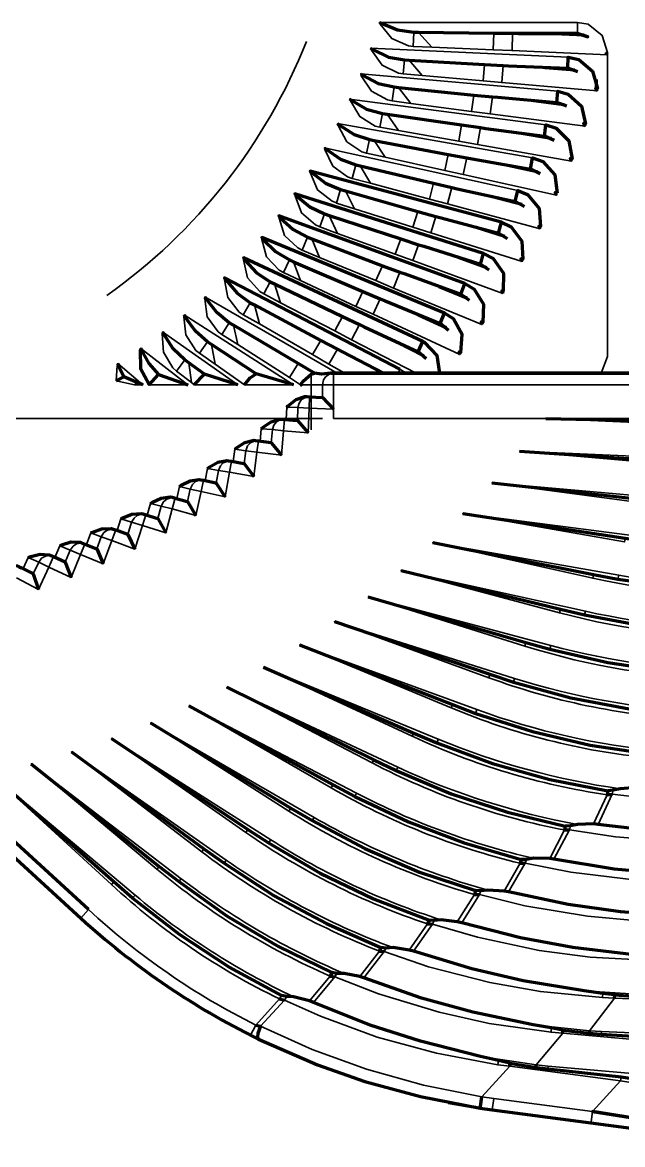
# Model space of a CAD drawing. Header units: millimetres. Extents: x 0 to 174, y 0 to 33.
# Drawn here: x 31.531 to 31.844, y 16.836 to 17.421 of the extents above; entities that cross this region are included whole.
import ezdxf

# ---------------------------------------------------------------- set-up
doc = ezdxf.new("R2010")
doc.units = ezdxf.units.MM
doc.layers.add('PDF_Geomertry', color=7, linetype='Continuous', true_color=0x405f80)

msp = doc.modelspace()

# ---------------------------------------------------------------- linework, layer by layer
at = {"layer": 'PDF_Geomertry', "lineweight": 70}
for points in [[(31.71722, 17.42139), (31.71833, 17.42083), (31.71764, 17.42056)], [(31.78958, 17.41556), (31.78667, 17.41556), (31.7768, 17.41556), (31.73764, 17.41611), (31.73514, 17.41611), (31.72667, 17.41736), (31.71833, 17.42083)], [(31.80833, 17.41556), (31.82403, 17.41486)], [(31.71264, 17.40792), (31.71375, 17.40722), (31.71306, 17.40695)], [(31.71375, 17.40722), (31.72194, 17.40333), (31.73028, 17.40181), (31.73278, 17.40167), (31.77195, 17.39944), (31.78181, 17.39889), (31.78458, 17.39875), (31.81542, 17.3975), (31.81569, 17.40333), (31.82125, 17.40208), (31.82834, 17.39597), (31.83083, 17.38695), (31.82986, 17.38695), (31.8307, 17.38569)], [(31.83611, 17.40445), (31.83528, 17.4057)], [(31.80347, 17.39792), (31.81903, 17.39667)], [(31.8207, 17.3957), (31.81542, 17.3975)], [(31.7075, 17.39459), (31.70847, 17.39389), (31.70778, 17.39361)], [(31.70847, 17.39389), (31.71653, 17.38958), (31.72486, 17.38778), (31.72722, 17.3875), (31.76639, 17.38347), (31.77611, 17.38264), (31.77903, 17.38236), (31.80972, 17.37958), (31.81028, 17.38556), (31.81569, 17.38403), (31.82264, 17.37764), (31.82458, 17.36847), (31.82361, 17.36861), (31.82445, 17.36722)], [(31.83028, 17.39167), (31.83028, 17.38695)], [(31.70208, 17.38042), (31.70278, 17.3807), (31.70167, 17.38139)], [(31.70278, 17.3807), (31.71056, 17.37611), (31.71875, 17.37389), (31.72125, 17.37347), (31.76, 17.36792), (31.76986, 17.36653), (31.77264, 17.36611), (31.8032, 17.36208), (31.80403, 17.36792), (31.80944, 17.36625), (31.81597, 17.35959), (31.81764, 17.35028), (31.81667, 17.35042), (31.81736, 17.34903)], [(31.79778, 17.3807), (31.81333, 17.37861)], [(31.815, 17.37764), (31.80972, 17.37958)], [(31.69542, 17.36861), (31.69639, 17.36778), (31.6957, 17.36764)], [(31.69639, 17.36778), (31.70403, 17.36292), (31.71208, 17.36028), (31.71444, 17.35986), (31.75306, 17.3525), (31.76278, 17.35069), (31.76556, 17.35028), (31.79597, 17.34486), (31.79709, 17.35069), (31.80236, 17.34875), (31.80861, 17.34181), (31.80986, 17.33236)], [(31.79125, 17.36361), (31.80667, 17.36097)], [(31.80833, 17.35986), (31.8032, 17.36208)], [(31.68861, 17.35597), (31.68945, 17.35528), (31.68875, 17.355)], [(31.68945, 17.35528), (31.69695, 17.35), (31.70486, 17.34708), (31.70722, 17.34653), (31.74542, 17.3375), (31.755, 17.33528), (31.75778, 17.33458), (31.78806, 17.32792), (31.78931, 17.33375), (31.79444, 17.33153), (31.80042, 17.32431), (31.80125, 17.31486), (31.80028, 17.31514), (31.80097, 17.31375)], [(31.78417, 17.34695), (31.79945, 17.34361)], [(31.80097, 17.34236), (31.79597, 17.34486)], [(31.68208, 17.34292), (31.68917, 17.3375), (31.69695, 17.33417), (31.69945, 17.33347), (31.73722, 17.32278), (31.74667, 17.32014), (31.74944, 17.31945), (31.77931, 17.31139), (31.78083, 17.31708), (31.68111, 17.34375), (31.68208, 17.34292), (31.68125, 17.34278)], [(31.80972, 17.33236), (31.80889, 17.33264), (31.80958, 17.33125)], [(31.67403, 17.33097), (31.68097, 17.32514), (31.68861, 17.32153), (31.69097, 17.3207), (31.72833, 17.30847), (31.73764, 17.30542), (31.74028, 17.30458), (31.76986, 17.29528), (31.77153, 17.30083), (31.67319, 17.33195), (31.67403, 17.33097), (31.67333, 17.33097)], [(31.77625, 17.33056), (31.79139, 17.32653)], [(31.79292, 17.32528), (31.78806, 17.32792)], [(31.66555, 17.31945), (31.67222, 17.31333), (31.67972, 17.30931), (31.68195, 17.30847), (31.71875, 17.29445), (31.72792, 17.29111), (31.73056, 17.29014), (31.75972, 17.27958), (31.76167, 17.28514), (31.66472, 17.32042), (31.66555, 17.31945), (31.66486, 17.31931)], [(31.78083, 17.31708), (31.78583, 17.31472), (31.79153, 17.30722), (31.79194, 17.29778), (31.79097, 17.29806), (31.79167, 17.29667)], [(31.65653, 17.3082), (31.66306, 17.30181), (31.67028, 17.2975), (31.6725, 17.29653), (31.70861, 17.28097), (31.71764, 17.27722), (31.72028, 17.27611), (31.74889, 17.26431), (31.75111, 17.26972), (31.65583, 17.30917), (31.65653, 17.3082), (31.65583, 17.3082)], [(31.76764, 17.31458), (31.7825, 17.30986)], [(31.78403, 17.30847), (31.77931, 17.31139)], [(31.64708, 17.29736), (31.65319, 17.2907), (31.66028, 17.28611), (31.6625, 17.285), (31.69792, 17.26792), (31.70681, 17.26375), (31.70931, 17.2625), (31.73736, 17.24945), (31.73986, 17.25486), (31.64639, 17.29847), (31.64708, 17.29736), (31.64639, 17.2975)], [(31.75833, 17.29889), (31.77306, 17.29347)], [(31.77153, 17.30083), (31.77653, 17.2982), (31.78195, 17.29056), (31.78181, 17.28111), (31.78097, 17.28139), (31.78153, 17.28)], [(31.77444, 17.29208), (31.76986, 17.29528)], [(31.63639, 17.28708), (31.63722, 17.28708), (31.63653, 17.28806), (31.72792, 17.24042)], [(31.63722, 17.28708), (31.64306, 17.28014), (31.64986, 17.27514), (31.65208, 17.27403), (31.68667, 17.25542), (31.69542, 17.25083), (31.69792, 17.24945), (31.71931, 17.23833), (31.71847, 17.23847)], [(31.74834, 17.28361), (31.76278, 17.27764)], [(31.76167, 17.28514), (31.76653, 17.28222), (31.77153, 17.27431), (31.77111, 17.26486), (31.77028, 17.26514), (31.77069, 17.26375)], [(31.62611, 17.27819), (31.62681, 17.27708), (31.62597, 17.27722)], [(31.69195, 17.23833), (31.69333, 17.23833), (31.9025, 17.23833), (31.69333, 17.23833), (31.69167, 17.23833), (31.68694, 17.23792), (31.68333, 17.23833), (31.67486, 17.24334), (31.64111, 17.26347), (31.63889, 17.26472), (31.63236, 17.27), (31.62681, 17.27708)], [(31.76417, 17.27625), (31.75972, 17.27958)], [(31.61542, 17.26875), (31.61597, 17.26764), (31.61528, 17.26778)], [(31.73764, 17.26889), (31.75195, 17.26222)], [(31.75917, 17.24806), (31.75875, 17.24945), (31.75959, 17.24917), (31.76042, 17.25847), (31.75583, 17.26667), (31.75111, 17.26972)], [(31.67236, 17.23236), (31.65292, 17.23806), (31.62972, 17.25333), (31.62764, 17.25472), (31.62125, 17.26028), (31.61597, 17.26764)], [(31.75319, 17.26069), (31.74889, 17.26431)], [(31.60417, 17.25986), (31.60486, 17.25875), (31.60403, 17.25889)], [(31.64333, 17.23236), (31.62597, 17.23792), (31.61778, 17.24375), (31.61583, 17.24528), (31.60972, 17.25111), (31.60486, 17.25875)], [(31.59264, 17.25139), (31.59319, 17.25014), (31.5925, 17.25042), (31.59264, 17.24083), (31.59722, 17.2325), (31.59722, 17.2325)], [(31.72639, 17.25458), (31.74028, 17.24736)], [(31.74875, 17.23833), (31.74736, 17.24764), (31.74083, 17.25445), (31.73986, 17.25486)], [(31.59319, 17.25014), (31.59694, 17.24334), (31.60208, 17.23764), (31.61736, 17.23236)], [(31.74153, 17.24583), (31.73736, 17.24945)], [(31.58083, 17.24334), (31.58125, 17.24222), (31.58056, 17.2425)], [(31.59389, 17.23236), (31.59, 17.23389), (31.58403, 17.23653), (31.58125, 17.24222)], [(31.71458, 17.24083), (31.71889, 17.23833)], [(31.58, 17.23445), (31.58403, 17.23653)], [(31.59722, 17.23236), (31.60208, 17.23764)], [(31.62056, 17.23236), (31.62597, 17.23792)], [(31.64681, 17.23236), (31.64986, 17.23597), (31.65292, 17.23806)], [(31.67611, 17.23236), (31.67653, 17.23236), (31.67639, 17.2325), (31.67639, 17.2325), (31.67639, 17.23264), (31.67639, 17.23278), (31.67653, 17.23292), (31.6775, 17.23417), (31.68167, 17.23778), (31.68333, 17.23833)], [(31.68333, 17.23833), (31.68333, 17.23833)], [(31.68333, 17.23833), (31.68333, 17.23833)], [(31.66889, 17.22056), (31.66972, 17.22139), (31.67375, 17.22458), (31.67833, 17.22611), (31.6793, 17.22611), (31.68083, 17.22597), (31.68736, 17.22569), (31.6875, 17.22569), (31.6875, 17.22569), (31.69333, 17.21958)], [(31.80403, 17.21472), (31.88958, 17.21278), (31.9025, 17.21264), (31.93347, 17.21375), (31.9643, 17.2175), (31.99458, 17.22361), (31.995, 17.22167), (31.99736, 17.22278)], [(31.65555, 17.20931), (31.65653, 17.21014), (31.6607, 17.21306), (31.66528, 17.21445), (31.66625, 17.21431), (31.66778, 17.21417), (31.67431, 17.21361), (31.67431, 17.21361), (31.67445, 17.21361), (31.68, 17.20722)], [(31.64181, 17.19875), (31.64278, 17.19945), (31.64708, 17.20222), (31.65167, 17.20333), (31.65264, 17.20319), (31.65417, 17.20306), (31.6607, 17.20222), (31.6607, 17.20208), (31.66083, 17.20208), (31.66611, 17.19556)], [(31.79028, 17.19764), (31.8757, 17.19195), (31.88861, 17.19125), (31.91958, 17.19097), (31.95055, 17.19334), (31.98111, 17.19819), (31.98153, 17.19611), (31.98375, 17.19722)], [(31.6275, 17.18861), (31.62847, 17.18931), (31.63292, 17.19195), (31.63764, 17.19278), (31.63861, 17.19264), (31.64014, 17.1925), (31.64653, 17.19125), (31.64667, 17.19125), (31.64667, 17.19125), (31.65167, 17.18444)], [(31.61292, 17.17931), (31.61389, 17.17986), (31.61847, 17.18222), (31.6232, 17.18292), (31.62417, 17.18278), (31.62556, 17.1825), (31.63194, 17.18111), (31.63208, 17.18097), (31.63208, 17.18097), (31.63681, 17.17389)], [(31.77583, 17.18111), (31.86097, 17.17167), (31.87375, 17.17042), (31.90486, 17.16889), (31.93584, 17.16986), (31.96653, 17.17333), (31.96681, 17.17125), (31.96917, 17.17236)], [(31.59778, 17.17042), (31.59889, 17.17111), (31.60347, 17.1732), (31.60819, 17.17375), (31.60917, 17.17361), (31.61069, 17.1732), (31.61694, 17.17139), (31.61708, 17.17139), (31.61708, 17.17139), (31.62153, 17.16417)], [(31.58236, 17.16236), (31.58347, 17.16292), (31.5882, 17.16486), (31.59292, 17.16514), (31.59389, 17.165), (31.59542, 17.16444), (31.60167, 17.1625), (31.60583, 17.155)], [(31.76069, 17.16514), (31.84528, 17.15222), (31.85806, 17.15028), (31.88903, 17.14736), (31.92, 17.14695), (31.95083, 17.14917), (31.95111, 17.14708), (31.95347, 17.14806)], [(31.56667, 17.155), (31.56778, 17.15542), (31.5725, 17.15722), (31.57736, 17.15736), (31.57834, 17.15695), (31.57972, 17.15653), (31.58584, 17.15431), (31.58597, 17.15417), (31.58597, 17.15417), (31.58972, 17.14653)], [(31.55056, 17.1482), (31.55167, 17.14875), (31.55653, 17.15028), (31.56139, 17.15014), (31.56222, 17.14972), (31.56361, 17.14917), (31.56972, 17.14667), (31.56986, 17.14667), (31.56986, 17.14667), (31.57319, 17.13889)], [(31.745, 17.15), (31.82889, 17.13333), (31.84153, 17.13084), (31.87236, 17.12667), (31.90319, 17.12486), (31.93417, 17.1257), (31.93431, 17.12361), (31.93667, 17.12445)], [(31.53417, 17.14222), (31.53542, 17.14264), (31.54028, 17.14389), (31.545, 17.14361), (31.54597, 17.1432), (31.54736, 17.14264), (31.55333, 17.13986), (31.55333, 17.13972), (31.55333, 17.13972), (31.55653, 17.13181)], [(31.51764, 17.13695), (31.51875, 17.13722), (31.52375, 17.13833), (31.52847, 17.13778), (31.52945, 17.13736), (31.53069, 17.13681), (31.53653, 17.13375), (31.53667, 17.13361), (31.53667, 17.13361), (31.53945, 17.12556)], [(31.72847, 17.13542), (31.81167, 17.11514), (31.82417, 17.11222), (31.85472, 17.10653), (31.88556, 17.10347), (31.91639, 17.10292), (31.91653, 17.10083), (31.91903, 17.10153)], [(31.71139, 17.12167), (31.79361, 17.09778), (31.80597, 17.09431), (31.83625, 17.08736), (31.86694, 17.08292), (31.89778, 17.08097), (31.89778, 17.07889), (31.90028, 17.07958)], [(31.69375, 17.10875), (31.77472, 17.08125), (31.78709, 17.07708), (31.81695, 17.06889), (31.84736, 17.0632), (31.87819, 17.05986), (31.87806, 17.05778), (31.88055, 17.05833)], [(31.56556, 16.95847), (31.41139, 17.09972)], [(31.67556, 17.09653), (31.75528, 17.06542), (31.76736, 17.06084), (31.79695, 17.05139), (31.82708, 17.04431), (31.85764, 17.03972), (31.8575, 17.03764), (31.86, 17.03806)], [(31.65681, 17.085), (31.73514, 17.05056), (31.74708, 17.04542), (31.77611, 17.03472), (31.80597, 17.02625), (31.83625, 17.02042), (31.83597, 17.01833), (31.83847, 17.01861)], [(31.63764, 17.07445), (31.7143, 17.03667), (31.72597, 17.03097), (31.75458, 17.01889), (31.78403, 17.00931), (31.81403, 17.00194), (31.81375, 17), (31.81625, 17.00014)], [(31.61792, 17.06472), (31.69305, 17.02361), (31.70444, 17.0175), (31.73236, 17.00417), (31.76139, 16.9932), (31.79111, 16.98459), (31.79055, 16.98264), (31.7932, 16.98264)], [(31.59792, 17.05584), (31.67111, 17.01139), (31.68222, 17.00486), (31.70958, 16.99028), (31.73806, 16.97806), (31.76736, 16.96833), (31.76681, 16.96625), (31.76944, 16.96625)], [(31.5775, 17.04778), (31.64861, 17.00028), (31.65944, 16.9932), (31.68625, 16.9775), (31.71417, 16.96403), (31.74306, 16.95292), (31.74236, 16.95097), (31.74486, 16.95083)], [(31.55667, 17.0407), (31.6257, 16.99014), (31.63625, 16.98264), (31.66236, 16.96569), (31.68959, 16.95111), (31.71792, 16.93875), (31.71722, 16.93681), (31.71972, 16.93653)], [(31.5357, 17.03458), (31.60236, 16.98097), (31.61264, 16.97306), (31.63792, 16.955), (31.66458, 16.93917), (31.69236, 16.92569), (31.69153, 16.92375), (31.69403, 16.92333)], [(31.78514, 16.87667), (31.78528, 16.87833), (31.77931, 16.87972), (31.76986, 16.88181), (31.73861, 16.88972), (31.71236, 16.8982), (31.68292, 16.91), (31.68069, 16.91083), (31.6725, 16.91292), (31.66889, 16.91306), (31.66611, 16.91361), (31.63889, 16.92833), (31.61306, 16.94542), (31.58847, 16.96445), (31.57875, 16.97292), (31.51444, 17.02931)], [(31.96097, 17.02084), (31.96056, 17.02264), (31.95444, 17.02195), (31.94472, 17.02111), (31.91264, 17.01945), (31.885, 17.01959), (31.85333, 17.02195), (31.85097, 17.02208), (31.84264, 17.02153), (31.83903, 17.0207), (31.83625, 17.02042)], [(31.93861, 16.99708), (31.93833, 16.99875), (31.93222, 16.99847), (31.9225, 16.99806), (31.89028, 16.99778), (31.86278, 16.99917), (31.83125, 17.00292), (31.82889, 17.00319), (31.82042, 17.00292), (31.81681, 17.00208), (31.81403, 17.00194)], [(31.91528, 16.97431), (31.91514, 16.97597), (31.90889, 16.97597), (31.89931, 16.97597), (31.86708, 16.97708), (31.83958, 16.97958), (31.8082, 16.98472), (31.80597, 16.98514), (31.7975, 16.98528), (31.79389, 16.98459), (31.79111, 16.98459)], [(31.89097, 16.9525), (31.89097, 16.95431), (31.88472, 16.95445), (31.875, 16.95486), (31.84292, 16.95736), (31.81569, 16.96111), (31.78458, 16.96764), (31.78222, 16.96806), (31.77375, 16.96861), (31.77014, 16.9682), (31.76736, 16.96833)], [(31.86583, 16.93181), (31.86583, 16.93361), (31.85959, 16.93403), (31.85, 16.93486), (31.81805, 16.93875), (31.79083, 16.94375), (31.76014, 16.95153), (31.75778, 16.95208), (31.74944, 16.95306), (31.7457, 16.95278), (31.74306, 16.95292)], [(31.83972, 16.91222), (31.83986, 16.91403), (31.83361, 16.91472), (31.82403, 16.91597), (31.79222, 16.92125), (31.76542, 16.9275), (31.735, 16.93667), (31.73278, 16.93722), (31.72431, 16.93861), (31.7207, 16.93833), (31.71792, 16.93875)], [(31.81278, 16.89389), (31.81292, 16.89556), (31.80681, 16.89667), (31.79736, 16.89833), (31.76584, 16.905), (31.73917, 16.91222), (31.70917, 16.92278), (31.70694, 16.92347), (31.69875, 16.92514), (31.695, 16.92514), (31.69236, 16.92569)], [(31.66514, 16.91181), (31.66778, 16.91125)], [(31.83986, 16.91403), (31.85347, 16.91292), (31.85347, 16.91417)], [(31.65278, 16.8982), (31.65528, 16.89764), (31.65375, 16.89375), (31.65361, 16.89208), (31.65375, 16.89139), (31.65389, 16.89111), (31.65417, 16.89083)], [(31.81292, 16.89556), (31.82653, 16.89389), (31.82667, 16.89514)], [(31.82653, 16.89389), (31.83278, 16.89347), (31.87111, 16.89097), (31.88472, 16.88944), (31.91195, 16.88611), (31.93778, 16.88431), (31.96695, 16.88306), (31.97042, 16.8832)], [(31.65, 16.89292), (31.65417, 16.89083), (31.68486, 16.87736), (31.70958, 16.86875), (31.73861, 16.86083), (31.76972, 16.85486), (31.77597, 16.85403), (31.8275, 16.84722), (31.91153, 16.83611)], [(31.78528, 16.87833), (31.79889, 16.87611), (31.79889, 16.87736)], [(31.79889, 16.87611), (31.805, 16.87542), (31.84319, 16.87125), (31.85667, 16.86903), (31.88389, 16.86458), (31.90958, 16.86167), (31.93861, 16.85917), (31.94208, 16.85917)], [(31.76972, 16.85486), (31.76986, 16.8557), (31.77056, 16.8607)], [(31.75319, 16.85778), (31.76722, 16.85528)], [(31.91375, 16.83583), (31.91153, 16.83611), (31.91209, 16.83611), (31.91264, 16.83625), (31.91375, 16.83681), (31.91542, 16.83917), (31.82834, 16.85306), (31.88014, 16.84486)]]:
    msp.add_lwpolyline(points, dxfattribs=at)
at = {"layer": 'PDF_Geomertry', "lineweight": 35}
for points in [[(31.73931, 17.42139), (31.82042, 17.42139), (31.82042, 17.41556), (31.82042, 17.415), (31.82042, 17.41556), (31.82042, 17.42139), (31.71722, 17.42139), (31.71764, 17.42056), (31.72361, 17.41306), (31.73236, 17.40917), (31.73472, 17.40889), (31.73514, 17.41611)], [(31.83611, 17.4057), (31.83333, 17.41458), (31.82597, 17.42042), (31.82042, 17.42139), (31.82597, 17.42042), (31.83333, 17.41458), (31.83611, 17.4057), (31.83611, 17.2482), (31.83611, 17.24708), (31.83278, 17.23833)], [(31.73764, 17.41611), (31.74458, 17.40847), (31.77653, 17.40708), (31.7768, 17.41556)], [(31.83528, 17.4057), (31.83611, 17.4057), (31.83611, 17.40445), (31.78639, 17.40667), (31.78667, 17.41556)], [(31.74458, 17.40847), (31.73472, 17.40889)], [(31.81569, 17.40333), (31.71264, 17.40792), (31.71306, 17.40695), (31.71861, 17.39917), (31.72722, 17.395), (31.72958, 17.39459), (31.73028, 17.40181)], [(31.78639, 17.40667), (31.77653, 17.40708)], [(31.73278, 17.40167), (31.73944, 17.39375), (31.77125, 17.39097), (31.77195, 17.39944)], [(31.83083, 17.38695), (31.8307, 17.38569), (31.78097, 17.39), (31.78181, 17.39889)], [(31.81542, 17.3975), (31.81542, 17.39695)], [(31.81028, 17.38556), (31.7075, 17.39459), (31.70778, 17.39361), (31.71306, 17.38556), (31.72139, 17.38097), (31.72389, 17.38056), (31.72486, 17.38778)], [(31.73944, 17.39375), (31.72958, 17.39459)], [(31.78097, 17.39), (31.77125, 17.39097)], [(31.72722, 17.3875), (31.73361, 17.37917), (31.76528, 17.375), (31.76639, 17.38347)], [(31.80403, 17.36792), (31.70167, 17.38139), (31.70208, 17.38042), (31.70694, 17.37222), (31.715, 17.36722), (31.7175, 17.36667), (31.71875, 17.37389)], [(31.73361, 17.37917), (31.72389, 17.38042)], [(31.82458, 17.36847), (31.82445, 17.36722), (31.775, 17.37375), (31.77611, 17.38264)], [(31.80972, 17.37958), (31.80972, 17.37917)], [(31.72125, 17.37347), (31.72722, 17.365), (31.75861, 17.35945), (31.76, 17.36792)], [(31.775, 17.37375), (31.76528, 17.375)], [(31.79709, 17.35069), (31.69542, 17.36861), (31.6957, 17.36764), (31.70014, 17.35917), (31.70806, 17.35389), (31.71056, 17.3532)], [(31.72722, 17.365), (31.7175, 17.36667)], [(31.81764, 17.35028), (31.81736, 17.34903), (31.76833, 17.35778), (31.76986, 17.36653)], [(31.8032, 17.36208), (31.8032, 17.36153)], [(31.78931, 17.33375), (31.68861, 17.35597), (31.68875, 17.355), (31.69292, 17.34639), (31.70055, 17.34083), (31.70292, 17.34), (31.70486, 17.34708)], [(31.72014, 17.35111), (31.71042, 17.3532), (31.71208, 17.36028)], [(31.71444, 17.35986), (31.72014, 17.35111), (31.75125, 17.34417), (31.75306, 17.3525)], [(31.76833, 17.35778), (31.75861, 17.35945)], [(31.80972, 17.33236), (31.80958, 17.33125), (31.76083, 17.34208), (31.76278, 17.35069)], [(31.70722, 17.34653), (31.7125, 17.3375), (31.74333, 17.32917), (31.74542, 17.3375)], [(31.76083, 17.34208), (31.75125, 17.34417)], [(31.79597, 17.34486), (31.79583, 17.34431)], [(31.68111, 17.34375), (31.68125, 17.34278), (31.685, 17.33403), (31.6925, 17.32806), (31.69486, 17.32722)], [(31.7125, 17.3375), (31.70292, 17.34)], [(31.70417, 17.32417), (31.69486, 17.32708), (31.69695, 17.33417)], [(31.69945, 17.33347), (31.70417, 17.32417), (31.73459, 17.31458), (31.73722, 17.32278)], [(31.80125, 17.31486), (31.80097, 17.31375), (31.75278, 17.32667), (31.755, 17.33528)], [(31.67319, 17.33195), (31.67333, 17.33097), (31.67667, 17.32195), (31.68389, 17.31569), (31.68611, 17.31472), (31.68861, 17.32153)], [(31.75278, 17.32667), (31.74333, 17.32917)], [(31.78806, 17.32792), (31.78792, 17.32736)], [(31.66472, 17.32042), (31.66486, 17.31931), (31.66778, 17.31028), (31.67472, 17.30375), (31.67694, 17.30264), (31.67972, 17.30931)], [(31.69097, 17.3207), (31.69542, 17.31125), (31.72542, 17.30042), (31.72833, 17.30847)], [(31.74667, 17.32014), (31.74403, 17.31167), (31.79167, 17.29667), (31.79194, 17.29778)], [(31.65583, 17.30917), (31.65583, 17.3082), (31.65833, 17.29903), (31.665, 17.29208), (31.66722, 17.29097), (31.67028, 17.2975)], [(31.69542, 17.31125), (31.68611, 17.31472)], [(31.74403, 17.31167), (31.73459, 17.31458)], [(31.77931, 17.31139), (31.77917, 17.31084)], [(31.68195, 17.30847), (31.68597, 17.29875), (31.71542, 17.28667), (31.71875, 17.29445)], [(31.78181, 17.28111), (31.78153, 17.28), (31.73459, 17.29709), (31.73764, 17.30542)], [(31.64639, 17.29847), (31.64639, 17.2975), (31.64847, 17.28819), (31.65486, 17.28097), (31.65695, 17.27972), (31.66028, 17.28611)], [(31.68597, 17.29875), (31.67694, 17.30264)], [(31.73459, 17.29709), (31.72542, 17.30042)], [(31.6725, 17.29653), (31.67611, 17.28681), (31.705, 17.2732), (31.70861, 17.28097)], [(31.76986, 17.29528), (31.76958, 17.29472)], [(31.63653, 17.28806), (31.63639, 17.28708), (31.63819, 17.27778), (31.64417, 17.27028), (31.64625, 17.26889), (31.64986, 17.27514)], [(31.67611, 17.28681), (31.66722, 17.29097)], [(31.72459, 17.28278), (31.71542, 17.28667)], [(31.77111, 17.26486), (31.77069, 17.26375), (31.72459, 17.28278), (31.72792, 17.29111)], [(31.66569, 17.27514), (31.65695, 17.27972)], [(31.6625, 17.285), (31.66569, 17.27514), (31.69403, 17.26042), (31.69792, 17.26792)], [(31.69514, 17.23833), (31.62611, 17.27819), (31.62597, 17.27722)], [(31.62611, 17.27722), (31.62736, 17.26778), (31.63306, 17.26), (31.635, 17.25861), (31.63889, 17.26472)], [(31.65208, 17.27403), (31.65472, 17.26403), (31.68236, 17.24806), (31.68667, 17.25542)], [(31.75959, 17.24917), (31.75917, 17.24806), (31.71389, 17.26917), (31.71764, 17.27722)], [(31.75972, 17.27958), (31.75945, 17.27903)], [(31.62972, 17.25333), (31.63153, 17.24306), (31.64681, 17.23236), (31.67236, 17.23236), (31.61542, 17.26875), (31.61528, 17.26778), (31.61625, 17.25833), (31.62153, 17.25028), (31.62347, 17.24875), (31.62764, 17.25472)], [(31.65472, 17.26403), (31.64625, 17.26889)], [(31.71389, 17.26917), (31.705, 17.2732)], [(31.64111, 17.26347), (31.64333, 17.25333), (31.67028, 17.23611), (31.67486, 17.24334)], [(31.70681, 17.26375), (31.70264, 17.25584), (31.73639, 17.23833)], [(31.74889, 17.26431), (31.74861, 17.26375)], [(31.61778, 17.24375), (31.61917, 17.23347), (31.62056, 17.23236), (31.64333, 17.23236), (31.60417, 17.25986), (31.60403, 17.25889), (31.60458, 17.24931), (31.60959, 17.24111), (31.61139, 17.23944), (31.61583, 17.24528)], [(31.64333, 17.25333), (31.635, 17.25861)], [(31.70264, 17.25584), (31.69403, 17.26042)], [(31.59722, 17.23236), (31.61736, 17.23236), (31.59264, 17.25139), (31.5925, 17.25042)], [(31.69542, 17.25083), (31.69083, 17.24306), (31.69917, 17.23833)], [(31.63153, 17.24306), (31.62347, 17.24875)], [(31.69083, 17.24306), (31.68236, 17.24806)], [(31.73736, 17.24945), (31.73708, 17.24903)], [(31.58056, 17.24236), (31.58, 17.23445), (31.58944, 17.23236), (31.59, 17.23236)], [(31.59, 17.23389), (31.59, 17.23236), (31.59389, 17.23236), (31.58083, 17.24334), (31.58056, 17.2425)], [(31.61917, 17.23347), (31.61139, 17.23944)], [(31.72695, 17.23833), (31.72792, 17.24042), (31.73111, 17.23833)], [(31.67028, 17.23611), (31.67611, 17.23236)], [(31.67653, 17.23236), (31.68167, 17.23236), (31.68167, 17.23778)], [(31.6875, 17.21472), (31.68167, 17.21472), (31.68167, 17.22597), (31.68167, 17.23236), (31.6875, 17.23236), (31.69333, 17.23236), (31.69333, 17.23833), (31.69333, 17.23236), (31.6875, 17.23236), (31.6875, 17.22569)], [(31.68333, 17.23833), (31.68333, 17.23833)], [(31.9025, 17.23236), (31.69333, 17.23236), (31.69333, 17.21958), (31.68056, 17.22014), (31.68, 17.20722), (31.66722, 17.20834), (31.66611, 17.19556), (31.65333, 17.19722), (31.65167, 17.18444), (31.63903, 17.18667), (31.63681, 17.17389), (31.6243, 17.17667), (31.62153, 17.16417), (31.60917, 17.1675), (31.60583, 17.155), (31.59361, 17.15889), (31.58972, 17.14653), (31.57764, 17.15097), (31.57319, 17.13889), (31.56139, 17.14375), (31.55653, 17.13181), (31.54486, 17.13722), (31.53945, 17.12556), (31.52806, 17.13153)], [(31.9025, 17.21472), (31.69333, 17.21472), (31.69333, 17.23236), (31.9025, 17.23236)], [(31.66861, 17.21417), (31.66889, 17.22056), (31.67472, 17.22042), (31.68056, 17.22014), (31.68083, 17.22597), (31.67861, 17.22569), (31.67667, 17.22458), (31.67542, 17.22278), (31.67472, 17.22042), (31.67445, 17.21361)], [(31.68167, 17.20875), (31.68167, 17.21472), (31.27611, 17.21472), (31.28583, 17.21472), (31.40264, 17.10764), (31.39875, 17.10333)], [(31.655, 17.20292), (31.65555, 17.20931), (31.66139, 17.20889), (31.66722, 17.20834), (31.66778, 17.21417), (31.66555, 17.21403), (31.66361, 17.21292), (31.66209, 17.21125), (31.66139, 17.20889), (31.66083, 17.20208)], [(31.88958, 17.21278), (31.88944, 17.21097), (31.80403, 17.21472), (31.9025, 17.21472), (31.9025, 17.21264)], [(31.64097, 17.19236), (31.64181, 17.19875), (31.6475, 17.19792), (31.65333, 17.19722), (31.65417, 17.20306), (31.65194, 17.20292), (31.65, 17.20194), (31.64847, 17.20042), (31.6475, 17.19792), (31.64667, 17.19125)], [(31.8757, 17.19195), (31.87556, 17.19014), (31.79028, 17.19764), (31.88875, 17.19334), (31.88861, 17.19125)], [(31.62639, 17.18236), (31.6275, 17.18861), (31.63333, 17.18764), (31.63208, 17.18097)], [(31.61153, 17.17292), (31.61292, 17.17931), (31.61861, 17.17792), (31.6243, 17.17667), (31.62556, 17.1825), (31.62334, 17.1825), (31.62139, 17.18181), (31.61972, 17.18028), (31.61861, 17.17792), (31.61708, 17.17139)], [(31.86097, 17.17167), (31.86069, 17.16986), (31.77583, 17.18111), (31.87403, 17.1725), (31.87375, 17.17042)], [(31.59611, 17.1643), (31.59778, 17.17042), (31.60347, 17.16903), (31.60917, 17.1675), (31.61069, 17.1732), (31.60847, 17.17333), (31.60639, 17.17264), (31.60472, 17.17125), (31.60347, 17.16903), (31.60167, 17.1625)], [(31.58042, 17.15625), (31.58236, 17.16236), (31.58792, 17.16056), (31.59361, 17.15889), (31.59542, 17.16444), (31.59319, 17.16472), (31.59097, 17.16417), (31.5893, 17.16278), (31.58792, 17.16056), (31.58597, 17.15417)], [(31.84528, 17.15222), (31.845, 17.15028), (31.76069, 17.16514), (31.85833, 17.15236), (31.85806, 17.15028)], [(31.56445, 17.14889), (31.56667, 17.155), (31.57209, 17.15292), (31.57764, 17.15097), (31.57972, 17.15653), (31.5775, 17.15681), (31.57542, 17.15639), (31.57347, 17.15514), (31.57209, 17.15292), (31.56986, 17.14667)], [(31.54806, 17.14222), (31.55056, 17.1482), (31.55597, 17.14597), (31.56139, 17.14375), (31.56361, 17.14917), (31.56153, 17.14958), (31.55931, 17.14931), (31.5575, 17.14806), (31.55597, 17.14597), (31.55333, 17.13972)], [(31.82889, 17.13333), (31.82847, 17.13139), (31.745, 17.15), (31.84195, 17.13292), (31.84153, 17.13084)], [(31.53153, 17.13639), (31.53417, 17.14222), (31.53958, 17.13972), (31.54486, 17.13722), (31.54736, 17.14264), (31.54514, 17.1432), (31.54306, 17.14292), (31.54111, 17.14181), (31.53958, 17.13972), (31.53667, 17.13361)], [(31.81167, 17.11514), (31.81111, 17.11333), (31.72847, 17.13542), (31.82458, 17.11417), (31.82417, 17.11222)], [(31.79361, 17.09778), (31.79306, 17.09597), (31.71139, 17.12167), (31.80653, 17.09625), (31.80597, 17.09431)], [(31.77472, 17.08125), (31.77417, 17.07945), (31.69375, 17.10875), (31.78764, 17.07903), (31.78709, 17.07708)], [(31.75528, 17.06542), (31.75458, 17.06375), (31.67556, 17.09653), (31.76806, 17.06278), (31.76736, 17.06084)], [(31.73514, 17.05056), (31.73431, 17.04889), (31.65681, 17.085), (31.74778, 17.04736), (31.74708, 17.04542)], [(31.7143, 17.03667), (31.71347, 17.035), (31.63764, 17.07445), (31.72681, 17.03278), (31.72597, 17.03097)], [(31.69305, 17.02361), (31.69208, 17.02195), (31.61792, 17.06472), (31.70528, 17.01917), (31.70444, 17.0175)], [(31.67111, 17.01139), (31.67, 17.00986), (31.59792, 17.05584), (31.6832, 17.00653), (31.68222, 17.00486)], [(31.64861, 17.00028), (31.6475, 16.99875), (31.5775, 17.04778), (31.66056, 16.99486), (31.65944, 16.9932)], [(31.6257, 16.99014), (31.62458, 16.98861), (31.55667, 17.0407), (31.63736, 16.98431), (31.63625, 16.98264)], [(31.60236, 16.98097), (31.60125, 16.97958), (31.5357, 17.03458), (31.61389, 16.97458), (31.61264, 16.97306)], [(31.57875, 16.97292), (31.5775, 16.97153), (31.51444, 17.02931), (31.58986, 16.96597), (31.58847, 16.96445)], [(31.83125, 17.00292), (31.83847, 17.01861), (31.83903, 17.0207)], [(31.95486, 17.01986), (31.9225, 17.01597), (31.89583, 17.01472), (31.86278, 17.01583), (31.83847, 17.01861)], [(31.8082, 16.98472), (31.81625, 17.00014), (31.81681, 17.00208)], [(31.9325, 16.99639), (31.9, 16.99375), (31.87334, 16.99375), (31.84028, 16.99639), (31.81625, 17.00014)], [(31.78458, 16.96764), (31.7932, 16.98264), (31.79389, 16.98459)], [(31.90917, 16.97375), (31.87667, 16.97264), (31.84986, 16.97389), (31.81708, 16.97792), (31.7932, 16.98264)], [(31.76014, 16.95153), (31.76944, 16.96625), (31.77014, 16.9682)], [(31.88486, 16.95236), (31.85222, 16.95264), (31.82569, 16.955), (31.79306, 16.96042), (31.76944, 16.96625)], [(31.735, 16.93667), (31.74486, 16.95083), (31.7457, 16.95278)], [(31.85959, 16.93195), (31.82708, 16.93361), (31.80056, 16.93708), (31.76833, 16.94403), (31.74486, 16.95083)], [(31.70917, 16.92278), (31.71972, 16.93653), (31.7207, 16.93833)], [(31.83347, 16.91264), (31.80111, 16.9157), (31.77486, 16.92042), (31.74278, 16.92861), (31.71972, 16.93653)], [(31.68292, 16.91), (31.69403, 16.92333), (31.695, 16.92514)], [(31.80667, 16.89445), (31.77444, 16.89903), (31.74834, 16.90486), (31.71667, 16.91444), (31.69403, 16.92333)], [(31.66889, 16.91306), (31.66778, 16.91125), (31.65528, 16.89764), (31.68208, 16.88542), (31.71056, 16.87514), (31.74014, 16.86681), (31.77056, 16.8607)], [(31.66611, 16.91361), (31.66514, 16.91181)], [(31.77903, 16.8775), (31.74694, 16.88347), (31.71611, 16.89195), (31.68653, 16.90278), (31.66778, 16.91125)], [(31.85347, 16.91417), (31.82403, 16.91597)], [(31.83972, 16.91222), (31.82667, 16.89514), (31.83292, 16.89486)], [(31.83278, 16.89347), (31.83292, 16.89486), (31.88486, 16.8925), (31.89806, 16.90972), (31.83972, 16.91222), (31.83347, 16.91264), (31.83361, 16.91472)], [(31.65, 16.89292), (31.65278, 16.8982)], [(31.82667, 16.89514), (31.79736, 16.89833)], [(31.81278, 16.89389), (31.79889, 16.87736), (31.80514, 16.87681)], [(31.80681, 16.89667), (31.80667, 16.89445), (31.81278, 16.89389), (31.87097, 16.88875), (31.85694, 16.87222), (31.80514, 16.87681), (31.805, 16.87542)], [(31.79889, 16.87736), (31.76986, 16.88181)], [(31.78514, 16.87667), (31.77056, 16.8607), (31.7768, 16.85986)], [(31.77597, 16.85403), (31.7768, 16.85986), (31.82834, 16.85306), (31.84292, 16.86903), (31.78514, 16.87667), (31.77903, 16.8775), (31.77931, 16.87972)], [(31.92417, 16.85611), (31.84292, 16.86903), (31.84319, 16.87125)], [(31.8275, 16.84722), (31.82764, 16.84764), (31.82834, 16.85306)]]:
    msp.add_lwpolyline(points, dxfattribs=at)
at = {"layer": 'PDF_Geomertry', "lineweight": 70}
for points in [[(31.82042, 17.41556), (31.78958, 17.41556)], [(31.82042, 17.41556), (31.82583, 17.41389)], [(31.60167, 17.1625), (31.60167, 17.1625), (31.60167, 17.1625)]]:
    msp.add_lwpolyline(points, close=True, dxfattribs=at)
at = {"layer": 'PDF_Geomertry', "lineweight": 35}
for points in [[(31.6875, 17.23236), (31.68806, 17.23486), (31.68931, 17.23667), (31.69125, 17.23792), (31.69333, 17.23833), (31.69125, 17.23792), (31.68931, 17.23667), (31.68806, 17.23486)], [(31.63333, 17.18764), (31.63903, 17.18667), (31.64014, 17.1925), (31.63792, 17.19236), (31.63583, 17.19153), (31.63431, 17.19)]]:
    msp.add_lwpolyline(points, close=True, dxfattribs=at)
at = {"layer": 'PDF_Geomertry', "lineweight": 70}
msp.add_lwpolyline([(31.28583, 17.21472), (31.28347, 17.20875), (31.27611, 17.20875), (31.28347, 17.20875), (31.39875, 17.10333), (31.40736, 17.09542), (31.56153, 16.95403, 0.069241), (31.65014, 16.89292)], format="xyb", dxfattribs=at)
at = {"layer": 'PDF_Geomertry', "lineweight": 35}
for points in [[(31.93069, 17.10722), (31.93431, 17.12361, -0.07164), (31.82847, 17.13139)], [(31.91222, 17.08472), (31.91653, 17.10083, -0.072783), (31.81111, 17.11333)], [(31.89278, 17.06292), (31.89778, 17.07889, -0.072471), (31.79306, 17.09597)], [(31.87236, 17.04208), (31.87806, 17.05778, -0.072407), (31.77417, 17.07945)], [(31.85097, 17.02208), (31.8575, 17.03764, -0.073989), (31.75458, 17.06375)], [(31.82889, 17.00319), (31.83597, 17.01833, -0.072671), (31.73431, 17.04889)], [(31.80597, 16.98514), (31.81375, 17, -0.074312), (31.71347, 17.035)], [(31.78222, 16.96806), (31.79055, 16.98264, -0.072107), (31.69208, 17.02195)], [(31.75778, 16.95208), (31.76681, 16.96625, -0.071687), (31.67, 17.00986)], [(31.73278, 16.93722), (31.74236, 16.95097, -0.071406), (31.6475, 16.99875)], [(31.70694, 16.92347), (31.71722, 16.93681, -0.071294), (31.62458, 16.98861)], [(31.68069, 16.91083), (31.69153, 16.92375, -0.071886), (31.60125, 16.97958)], [(31.5775, 16.97153, 0.073845), (31.66514, 16.91181), (31.65278, 16.8982, -0.071439), (31.56556, 16.95847), (31.56153, 16.95403)]]:
    msp.add_lwpolyline(points, format="xyb", dxfattribs=at)
for centre, radius, start, end in [((31.40378, 17.52051), 0.29621, 305.34393, 338.38437), ((31.90903, 17.50532), 0.37839, 259.78874, 274.69557), ((31.90739, 17.48262), 0.37764, 257.33305, 272.29222), ((31.90622, 17.46608), 0.38303, 254.91384, 269.65148), ((31.90586, 17.45947), 0.39839, 252.73795, 266.89934), ((31.90056, 17.42605), 0.38668, 249.96094, 264.55849), ((31.89883, 17.41492), 0.39739, 247.65953, 261.87148), ((31.88992, 17.38246), 0.38586, 244.99253, 259.62261), ((31.88421, 17.36365), 0.38818, 242.55197, 257.09275), ((31.87761, 17.34372), 0.38922, 240.0339, 254.5239), ((31.86648, 17.31731), 0.3826, 237.43697, 252.18762), ((31.85723, 17.29708), 0.38232, 234.89484, 249.65551), ((31.85242, 17.28643), 0.39261, 232.58827, 246.95894), ((31.83663, 17.25945), 0.38343, 229.94075, 244.6556)]:
    msp.add_arc(centre, radius, start, end, dxfattribs=at)

doc.saveas('drawing.dxf')
